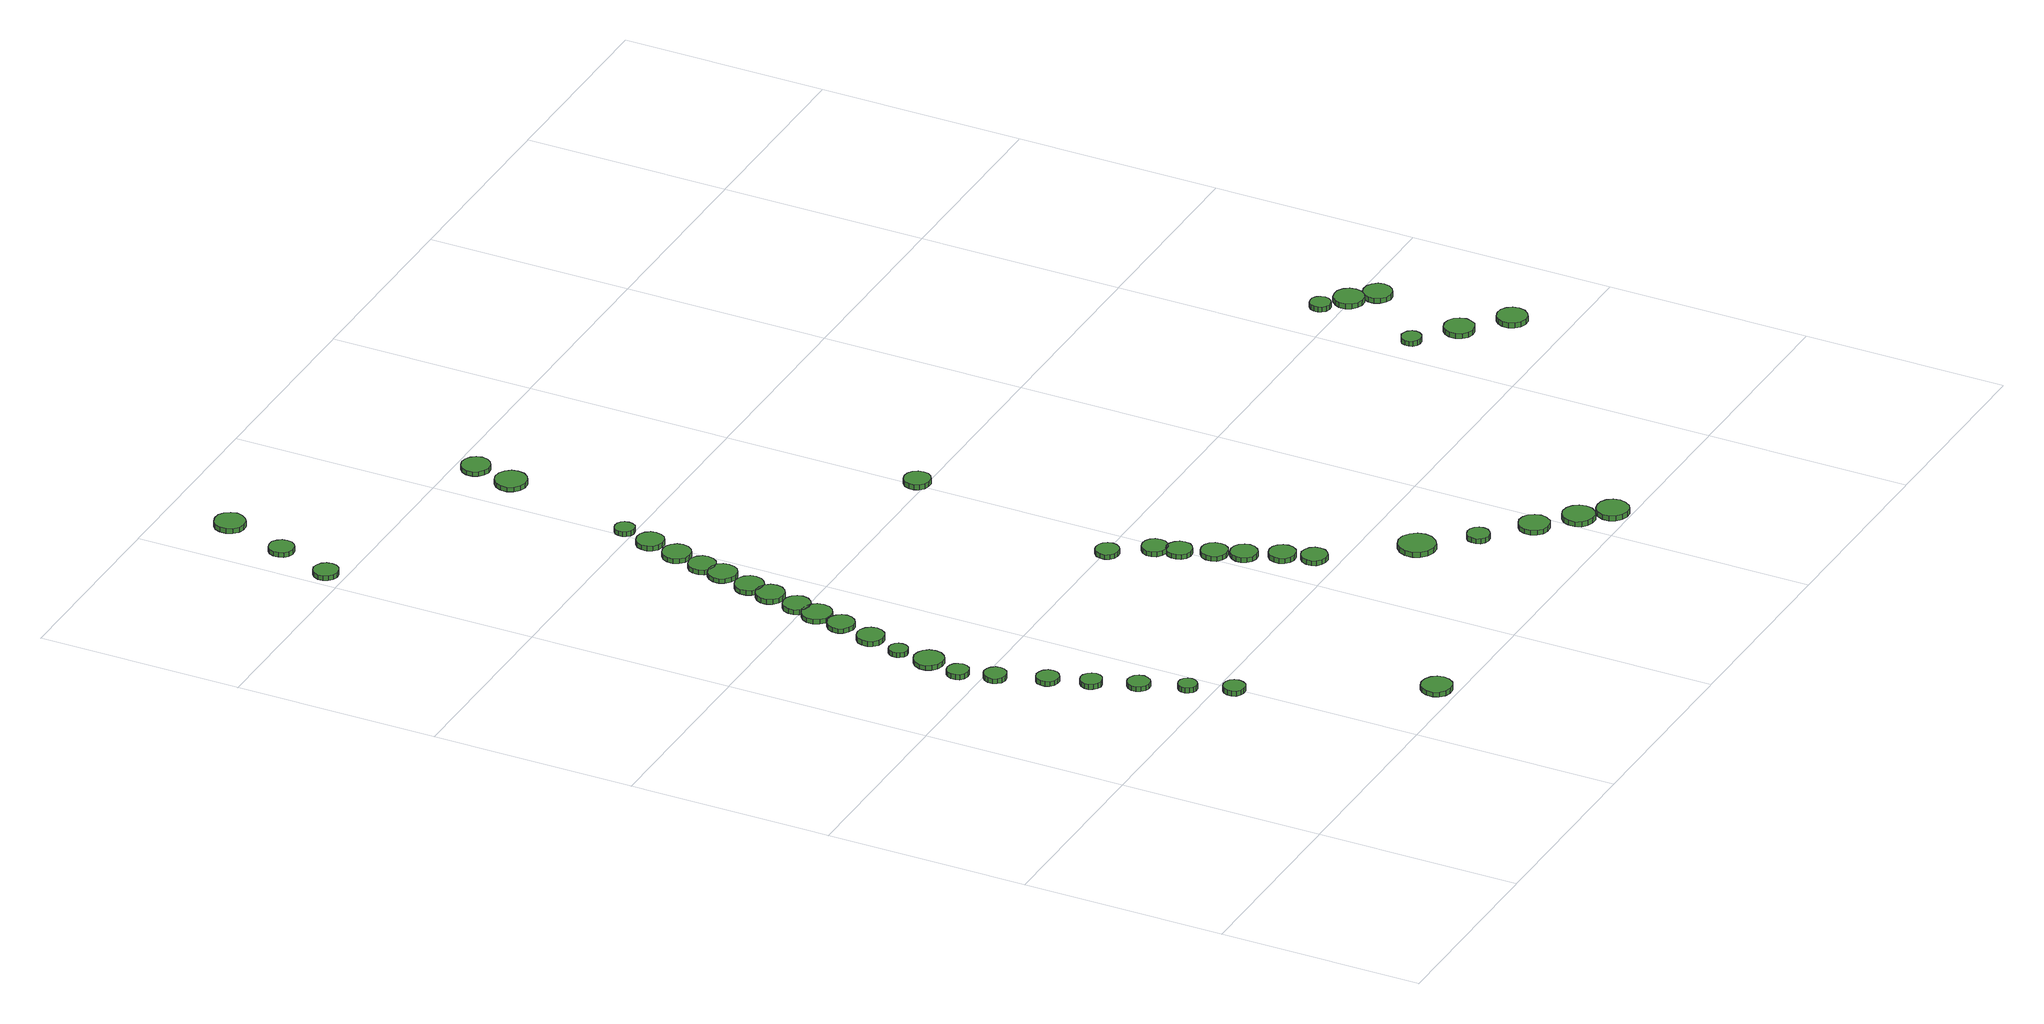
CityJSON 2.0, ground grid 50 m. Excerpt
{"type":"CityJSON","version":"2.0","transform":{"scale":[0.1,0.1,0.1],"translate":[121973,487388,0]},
"CityObjects":{
"tree1":{"type":"SolitaryVegetationObject","attributes":{"function":"something"},"geometry":[{"type":"MultiSurface","lod":"1","boundaries":[[[0,1,2,3,4,5,6,7,8,9,10,11,12,13,14]],[[15,16,17,18,19,20,21,22,23,24,25,26,27,28,29]],[[0,29,28,1]],[[1,28,27,2]],[[2,27,26,3]],[[3,26,25,4]],[[4,25,24,5]],[[5,24,23,6]],[[6,23,22,7]],[[7,22,21,8]],[[8,21,20,9]],[[9,20,19,10]],[[10,19,18,11]],[[11,18,17,12]],[[12,17,16,13]],[[13,16,15,14]],[[14,15,29,0]]]}]},
"tree2":{"type":"SolitaryVegetationObject","attributes":{"function":"something"},"geometry":[{"type":"MultiSurface","lod":"1","boundaries":[[[30,31,32,33,34,35,36,37,38,39,40,41,42,43,44]],[[45,46,47,48,49,50,51,52,53,54,55,56,57,58,59]],[[30,59,58,31]],[[31,58,57,32]],[[32,57,56,33]],[[33,56,55,34]],[[34,55,54,35]],[[35,54,53,36]],[[36,53,52,37]],[[37,52,51,38]],[[38,51,50,39]],[[39,50,49,40]],[[40,49,48,41]],[[41,48,47,42]],[[42,47,46,43]],[[43,46,45,44]],[[44,45,59,30]]]}]},
"tree3":{"type":"SolitaryVegetationObject","attributes":{"function":"something"},"geometry":[{"type":"MultiSurface","lod":"1","boundaries":[[[60,61,62,63,64,65,66,67,68,69,70,71,72,73,74]],[[75,76,77,78,79,80,81,82,83,84,85,86,87,88,89]],[[60,89,88,61]],[[61,88,87,62]],[[62,87,86,63]],[[63,86,85,64]],[[64,85,84,65]],[[65,84,83,66]],[[66,83,82,67]],[[67,82,81,68]],[[68,81,80,69]],[[69,80,79,70]],[[70,79,78,71]],[[71,78,77,72]],[[72,77,76,73]],[[73,76,75,74]],[[74,75,89,60]]]}]},
"tree4":{"type":"SolitaryVegetationObject","attributes":{"function":"something"},"geometry":[{"type":"MultiSurface","lod":"1","boundaries":[[[90,91,92,93,94,95,96,97,98,99,100,101,102,103,104]],[[105,106,107,108,109,110,111,112,113,114,115,116,117,118,119]],[[90,119,118,91]],[[91,118,117,92]],[[92,117,116,93]],[[93,116,115,94]],[[94,115,114,95]],[[95,114,113,96]],[[96,113,112,97]],[[97,112,111,98]],[[98,111,110,99]],[[99,110,109,100]],[[100,109,108,101]],[[101,108,107,102]],[[102,107,106,103]],[[103,106,105,104]],[[104,105,119,90]]]}]},
"tree5":{"type":"SolitaryVegetationObject","attributes":{"function":"something"},"geometry":[{"type":"MultiSurface","lod":"1","boundaries":[[[120,121,122,123,124,125,126,127,128,129,130,131,132,133,134]],[[135,136,137,138,139,140,141,142,143,144,145,146,147,148,149]],[[120,149,148,121]],[[121,148,147,122]],[[122,147,146,123]],[[123,146,145,124]],[[124,145,144,125]],[[125,144,143,126]],[[126,143,142,127]],[[127,142,141,128]],[[128,141,140,129]],[[129,140,139,130]],[[130,139,138,131]],[[131,138,137,132]],[[132,137,136,133]],[[133,136,135,134]],[[134,135,149,120]]]}]},
"tree6":{"type":"SolitaryVegetationObject","attributes":{"function":"something"},"geometry":[{"type":"MultiSurface","lod":"1","boundaries":[[[150,151,152,153,154,155,156,157,158,159,160,161,162,163,164]],[[165,166,167,168,169,170,171,172,173,174,175,176,177,178,179]],[[150,179,178,151]],[[151,178,177,152]],[[152,177,176,153]],[[153,176,175,154]],[[154,175,174,155]],[[155,174,173,156]],[[156,173,172,157]],[[157,172,171,158]],[[158,171,170,159]],[[159,170,169,160]],[[160,169,168,161]],[[161,168,167,162]],[[162,167,166,163]],[[163,166,165,164]],[[164,165,179,150]]]}]},
"tree7":{"type":"SolitaryVegetationObject","attributes":{"function":"something"},"geometry":[{"type":"MultiSurface","lod":"1","boundaries":[[[180,181,182,183,184,185,186,187,188,189,190,191,192,193,194]],[[195,196,197,198,199,200,201,202,203,204,205,206,207,208,209]],[[180,209,208,181]],[[181,208,207,182]],[[182,207,206,183]],[[183,206,205,184]],[[184,205,204,185]],[[185,204,203,186]],[[186,203,202,187]],[[187,202,201,188]],[[188,201,200,189]],[[189,200,199,190]],[[190,199,198,191]],[[191,198,197,192]],[[192,197,196,193]],[[193,196,195,194]],[[194,195,209,180]]]}]},
"tree8":{"type":"SolitaryVegetationObject","attributes":{"function":"something"},"geometry":[{"type":"MultiSurface","lod":"1","boundaries":[[[210,211,212,213,214,215,216,217,218,219,220,221,222,223,224]],[[225,226,227,228,229,230,231,232,233,234,235,236,237,238,239]],[[210,239,238,211]],[[211,238,237,212]],[[212,237,236,213]],[[213,236,235,214]],[[214,235,234,215]],[[215,234,233,216]],[[216,233,232,217]],[[217,232,231,218]],[[218,231,230,219]],[[219,230,229,220]],[[220,229,228,221]],[[221,228,227,222]],[[222,227,226,223]],[[223,226,225,224]],[[224,225,239,210]]]}]},
"tree9":{"type":"SolitaryVegetationObject","attributes":{"function":"something"},"geometry":[{"type":"MultiSurface","lod":"1","boundaries":[[[240,241,242,243,244,245,246,247,248,249,250,251,252,253,254]],[[255,256,257,258,259,260,261,262,263,264,265,266,267,268,269]],[[240,269,268,241]],[[241,268,267,242]],[[242,267,266,243]],[[243,266,265,244]],[[244,265,264,245]],[[245,264,263,246]],[[246,263,262,247]],[[247,262,261,248]],[[248,261,260,249]],[[249,260,259,250]],[[250,259,258,251]],[[251,258,257,252]],[[252,257,256,253]],[[253,256,255,254]],[[254,255,269,240]]]}]},
"tree10":{"type":"SolitaryVegetationObject","attributes":{"function":"something"},"geometry":[{"type":"MultiSurface","lod":"1","boundaries":[[[270,271,272,273,274,275,276,277,278,279,280,281,282,283,284]],[[285,286,287,288,289,290,291,292,293,294,295,296,297,298,299]],[[270,299,298,271]],[[271,298,297,272]],[[272,297,296,273]],[[273,296,295,274]],[[274,295,294,275]],[[275,294,293,276]],[[276,293,292,277]],[[277,292,291,278]],[[278,291,290,279]],[[279,290,289,280]],[[280,289,288,281]],[[281,288,287,282]],[[282,287,286,283]],[[283,286,285,284]],[[284,285,299,270]]]}]},
"tree11":{"type":"SolitaryVegetationObject","attributes":{"function":"something"},"geometry":[{"type":"MultiSurface","lod":"1","boundaries":[[[300,301,302,303,304,305,306,307,308,309,310,311,312,313,314]],[[315,316,317,318,319,320,321,322,323,324,325,326,327,328,329]],[[300,329,328,301]],[[301,328,327,302]],[[302,327,326,303]],[[303,326,325,304]],[[304,325,324,305]],[[305,324,323,306]],[[306,323,322,307]],[[307,322,321,308]],[[308,321,320,309]],[[309,320,319,310]],[[310,319,318,311]],[[311,318,317,312]],[[312,317,316,313]],[[313,316,315,314]],[[314,315,329,300]]]}]},
"tree12":{"type":"SolitaryVegetationObject","attributes":{"function":"something"},"geometry":[{"type":"MultiSurface","lod":"1","boundaries":[[[330,331,332,333,334,335,336,337,338,339,340,341,342,343,344]],[[345,346,347,348,349,350,351,352,353,354,355,356,357,358,359]],[[330,359,358,331]],[[331,358,357,332]],[[332,357,356,333]],[[333,356,355,334]],[[334,355,354,335]],[[335,354,353,336]],[[336,353,352,337]],[[337,352,351,338]],[[338,351,350,339]],[[339,350,349,340]],[[340,349,348,341]],[[341,348,347,342]],[[342,347,346,343]],[[343,346,345,344]],[[344,345,359,330]]]}]},
"tree13":{"type":"SolitaryVegetationObject","attributes":{"function":"something"},"geometry":[{"type":"MultiSurface","lod":"1","boundaries":[[[360,361,362,363,364,365,366,367,368,369,370,371,372,373,374]],[[375,376,377,378,379,380,381,382,383,384,385,386,387,388,389]],[[360,389,388,361]],[[361,388,387,362]],[[362,387,386,363]],[[363,386,385,364]],[[364,385,384,365]],[[365,384,383,366]],[[366,383,382,367]],[[367,382,381,368]],[[368,381,380,369]],[[369,380,379,370]],[[370,379,378,371]],[[371,378,377,372]],[[372,377,376,373]],[[373,376,375,374]],[[374,375,389,360]]]}]},
"tree14":{"type":"SolitaryVegetationObject","attributes":{"function":"something"},"geometry":[{"type":"MultiSurface","lod":"1","boundaries":[[[390,391,392,393,394,395,396,397,398,399,400,401,402,403,404]],[[405,406,407,408,409,410,411,412,413,414,415,416,417,418,419]],[[390,419,418,391]],[[391,418,417,392]],[[392,417,416,393]],[[393,416,415,394]],[[394,415,414,395]],[[395,414,413,396]],[[396,413,412,397]],[[397,412,411,398]],[[398,411,410,399]],[[399,410,409,400]],[[400,409,408,401]],[[401,408,407,402]],[[402,407,406,403]],[[403,406,405,404]],[[404,405,419,390]]]}]},
"tree15":{"type":"SolitaryVegetationObject","attributes":{"function":"something"},"geometry":[{"type":"MultiSurface","lod":"1","boundaries":[[[420,421,422,423,424,425,426,427,428,429,430,431,432,433,434]],[[435,436,437,438,439,440,441,442,443,444,445,446,447,448,449]],[[420,449,448,421]],[[421,448,447,422]],[[422,447,446,423]],[[423,446,445,424]],[[424,445,444,425]],[[425,444,443,426]],[[426,443,442,427]],[[427,442,441,428]],[[428,441,440,429]],[[429,440,439,430]],[[430,439,438,431]],[[431,438,437,432]],[[432,437,436,433]],[[433,436,435,434]],[[434,435,449,420]]]}]},
"tree16":{"type":"SolitaryVegetationObject","attributes":{"function":"something"},"geometry":[{"type":"MultiSurface","lod":"1","boundaries":[[[450,451,452,453,454,455,456,457,458,459,460,461,462,463,464]],[[465,466,467,468,469,470,471,472,473,474,475,476,477,478,479]],[[450,479,478,451]],[[451,478,477,452]],[[452,477,476,453]],[[453,476,475,454]],[[454,475,474,455]],[[455,474,473,456]],[[456,473,472,457]],[[457,472,471,458]],[[458,471,470,459]],[[459,470,469,460]],[[460,469,468,461]],[[461,468,467,462]],[[462,467,466,463]],[[463,466,465,464]],[[464,465,479,450]]]}]},
"tree17":{"type":"SolitaryVegetationObject","attributes":{"function":"something"},"geometry":[{"type":"MultiSurface","lod":"1","boundaries":[[[480,481,482,483,484,485,486,487,488,489,490,491,492,493,494]],[[495,496,497,498,499,500,501,502,503,504,505,506,507,508,509]],[[480,509,508,481]],[[481,508,507,482]],[[482,507,506,483]],[[483,506,505,484]],[[484,505,504,485]],[[485,504,503,486]],[[486,503,502,487]],[[487,502,501,488]],[[488,501,500,489]],[[489,500,499,490]],[[490,499,498,491]],[[491,498,497,492]],[[492,497,496,493]],[[493,496,495,494]],[[494,495,509,480]]]}]},
"tree18":{"type":"SolitaryVegetationObject","attributes":{"function":"something"},"geometry":[{"type":"MultiSurface","lod":"1","boundaries":[[[510,511,512,513,514,515,516,517,518,519,520,521,522,523,524]],[[525,526,527,528,529,530,531,532,533,534,535,536,537,538,539]],[[510,539,538,511]],[[511,538,537,512]],[[512,537,536,513]],[[513,536,535,514]],[[514,535,534,515]],[[515,534,533,516]],[[516,533,532,517]],[[517,532,531,518]],[[518,531,530,519]],[[519,530,529,520]],[[520,529,528,521]],[[521,528,527,522]],[[522,527,526,523]],[[523,526,525,524]],[[524,525,539,510]]]}]},
"tree19":{"type":"SolitaryVegetationObject","attributes":{"function":"something"},"geometry":[{"type":"MultiSurface","lod":"1","boundaries":[[[540,541,542,543,544,545,546,547,548,549,550,551,552,553,554]],[[555,556,557,558,559,560,561,562,563,564,565,566,567,568,569]],[[540,569,568,541]],[[541,568,567,542]],[[542,567,566,543]],[[543,566,565,544]],[[544,565,564,545]],[[545,564,563,546]],[[546,563,562,547]],[[547,562,561,548]],[[548,561,560,549]],[[549,560,559,550]],[[550,559,558,551]],[[551,558,557,552]],[[552,557,556,553]],[[553,556,555,554]],[[554,555,569,540]]]}]},
"tree20":{"type":"SolitaryVegetationObject","attributes":{"function":"something"},"geometry":[{"type":"MultiSurface","lod":"1","boundaries":[[[570,571,572,573,574,575,576,577,578,579,580,581,582,583,584]],[[585,586,587,588,589,590,591,592,593,594,595,596,597,598,599]],[[570,599,598,571]],[[571,598,597,572]],[[572,597,596,573]],[[573,596,595,574]],[[574,595,594,575]],[[575,594,593,576]],[[576,593,592,577]],[[577,592,591,578]],[[578,591,590,579]],[[579,590,589,580]],[[580,589,588,581]],[[581,588,587,582]],[[582,587,586,583]],[[583,586,585,584]],[[584,585,599,570]]]}]},
"tree21":{"type":"SolitaryVegetationObject","attributes":{"function":"something"},"geometry":[{"type":"MultiSurface","lod":"1","boundaries":[[[600,601,602,603,604,605,606,607,608,609,610,611,612,613,614]],[[615,616,617,618,619,620,621,622,623,624,625,626,627,628,629]],[[600,629,628,601]],[[601,628,627,602]],[[602,627,626,603]],[[603,626,625,604]],[[604,625,624,605]],[[605,624,623,606]],[[606,623,622,607]],[[607,622,621,608]],[[608,621,620,609]],[[609,620,619,610]],[[610,619,618,611]],[[611,618,617,612]],[[612,617,616,613]],[[613,616,615,614]],[[614,615,629,600]]]}]},
"tree22":{"type":"SolitaryVegetationObject","attributes":{"function":"something"},"geometry":[{"type":"MultiSurface","lod":"1","boundaries":[[[630,631,632,633,634,635,636,637,638,639,640,641,642,643,644]],[[645,646,647,648,649,650,651,652,653,654,655,656,657,658,659]],[[630,659,658,631]],[[631,658,657,632]],[[632,657,656,633]],[[633,656,655,634]],[[634,655,654,635]],[[635,654,653,636]],[[636,653,652,637]],[[637,652,651,638]],[[638,651,650,639]],[[639,650,649,640]],[[640,649,648,641]],[[641,648,647,642]],[[642,647,646,643]],[[643,646,645,644]],[[644,645,659,630]]]}]},
"tree23":{"type":"SolitaryVegetationObject","attributes":{"function":"something"},"geometry":[{"type":"MultiSurface","lod":"1","boundaries":[[[660,661,662,663,664,665,666,667,668,669,670,671,672,673,674]],[[675,676,677,678,679,680,681,682,683,684,685,686,687,688,689]],[[660,689,688,661]],[[661,688,687,662]],[[662,687,686,663]],[[663,686,685,664]],[[664,685,684,665]],[[665,684,683,666]],[[666,683,682,667]],[[667,682,681,668]],[[668,681,680,669]],[[669,680,679,670]],[[670,679,678,671]],[[671,678,677,672]],[[672,677,676,673]],[[673,676,675,674]],[[674,675,689,660]]]}]},
"tree24":{"type":"SolitaryVegetationObject","attributes":{"function":"something"},"geometry":[{"type":"MultiSurface","lod":"1","boundaries":[[[690,691,692,693,694,695,696,697,698,699,700,701,702,703,704]],[[705,706,707,708,709,710,711,712,713,714,715,716,717,718,719]],[[690,719,718,691]],[[691,718,717,692]],[[692,717,716,693]],[[693,716,715,694]],[[694,715,714,695]],[[695,714,713,696]],[[696,713,712,697]],[[697,712,711,698]],[[698,711,710,699]],[[699,710,709,700]],[[700,709,708,701]],[[701,708,707,702]],[[702,707,706,703]],[[703,706,705,704]],[[704,705,719,690]]]}]},
"tree25":{"type":"SolitaryVegetationObject","attributes":{"function":"something"},"geometry":[{"type":"MultiSurface","lod":"1","boundaries":[[[720,721,722,723,724,725,726,727,728,729,730,731,732,733,734]],[[735,736,737,738,739,740,741,742,743,744,745,746,747,748,749]],[[720,749,748,721]],[[721,748,747,722]],[[722,747,746,723]],[[723,746,745,724]],[[724,745,744,725]],[[725,744,743,726]],[[726,743,742,727]],[[727,742,741,728]],[[728,741,740,729]],[[729,740,739,730]],[[730,739,738,731]],[[731,738,737,732]],[[732,737,736,733]],[[733,736,735,734]],[[734,735,749,720]]]}]},
"tree26":{"type":"SolitaryVegetationObject","attributes":{"function":"something"},"geometry":[{"type":"MultiSurface","lod":"1","boundaries":[[[750,751,752,753,754,755,756,757,758,759,760,761,762,763,764]],[[765,766,767,768,769,770,771,772,773,774,775,776,777,778,779]],[[750,779,778,751]],[[751,778,777,752]],[[752,777,776,753]],[[753,776,775,754]],[[754,775,774,755]],[[755,774,773,756]],[[756,773,772,757]],[[757,772,771,758]],[[758,771,770,759]],[[759,770,769,760]],[[760,769,768,761]],[[761,768,767,762]],[[762,767,766,763]],[[763,766,765,764]],[[764,765,779,750]]]}]},
"tree27":{"type":"SolitaryVegetationObject","attributes":{"function":"something"},"geometry":[{"type":"MultiSurface","lod":"1","boundaries":[[[780,781,782,783,784,785,786,787,788,789,790,791,792,793,794]],[[795,796,797,798,799,800,801,802,803,804,805,806,807,808,809]],[[780,809,808,781]],[[781,808,807,782]],[[782,807,806,783]],[[783,806,805,784]],[[784,805,804,785]],[[785,804,803,786]],[[786,803,802,787]],[[787,802,801,788]],[[788,801,800,789]],[[789,800,799,790]],[[790,799,798,791]],[[791,798,797,792]],[[792,797,796,793]],[[793,796,795,794]],[[794,795,809,780]]]}]},
"tree28":{"type":"SolitaryVegetationObject","attributes":{"function":"something"},"geometry":[{"type":"MultiSurface","lod":"1","boundaries":[[[810,811,812,813,814,815,816,817,818,819,820,821,822,823,824]],[[825,826,827,828,829,830,831,832,833,834,835,836,837,838,839]],[[810,839,838,811]],[[811,838,837,812]],[[812,837,836,813]],[[813,836,835,814]],[[814,835,834,815]],[[815,834,833,816]],[[816,833,832,817]],[[817,832,831,818]],[[818,831,830,819]],[[819,830,829,820]],[[820,829,828,821]],[[821,828,827,822]],[[822,827,826,823]],[[823,826,825,824]],[[824,825,839,810]]]}]},
"tree29":{"type":"SolitaryVegetationObject","attributes":{"function":"something"},"geometry":[{"type":"MultiSurface","lod":"1","boundaries":[[[840,841,842,843,844,845,846,847,848,849,850,851,852,853,854]],[[855,856,857,858,859,860,861,862,863,864,865,866,867,868,869]],[[840,869,868,841]],[[841,868,867,842]],[[842,867,866,843]],[[843,866,865,844]],[[844,865,864,845]],[[845,864,863,846]],[[846,863,862,847]],[[847,862,861,848]],[[848,861,860,849]],[[849,860,859,850]],[[850,859,858,851]],[[851,858,857,852]],[[852,857,856,853]],[[853,856,855,854]],[[854,855,869,840]]]}]},
"tree30":{"type":"SolitaryVegetationObject","attributes":{"function":"something"},"geometry":[{"type":"MultiSurface","lod":"1","boundaries":[[[870,871,872,873,874,875,876,877,878,879,880,881,882,883,884]],[[885,886,887,888,889,890,891,892,893,894,895,896,897,898,899]],[[870,899,898,871]],[[871,898,897,872]],[[872,897,896,873]],[[873,896,895,874]],[[874,895,894,875]],[[875,894,893,876]],[[876,893,892,877]],[[877,892,891,878]],[[878,891,890,879]],[[879,890,889,880]],[[880,889,888,881]],[[881,888,887,882]],[[882,887,886,883]],[[883,886,885,884]],[[884,885,899,870]]]}]},
"tree31":{"type":"SolitaryVegetationObject","attributes":{"function":"something"},"geometry":[{"type":"MultiSurface","lod":"1","boundaries":[[[900,901,902,903,904,905,906,907,908,909,910,911,912,913,914]],[[915,916,917,918,919,920,921,922,923,924,925,926,927,928,929]],[[900,929,928,901]],[[901,928,927,902]],[[902,927,926,903]],[[903,926,925,904]],[[904,925,924,905]],[[905,924,923,906]],[[906,923,922,907]],[[907,922,921,908]],[[908,921,920,909]],[[909,920,919,910]],[[910,919,918,911]],[[911,918,917,912]],[[912,917,916,913]],[[913,916,915,914]],[[914,915,929,900]]]}]},
"tree32":{"type":"SolitaryVegetationObject","attributes":{"function":"something"},"geometry":[{"type":"MultiSurface","lod":"1","boundaries":[[[930,931,932,933,934,935,936,937,938,939,940,941,942,943,944]],[[945,946,947,948,949,950,951,952,953,954,955,956,957,958,959]],[[930,959,958,931]],[[931,958,957,932]],[[932,957,956,933]],[[933,956,955,934]],[[934,955,954,935]],[[935,954,953,936]],[[936,953,952,937]],[[937,952,951,938]],[[938,951,950,939]],[[939,950,949,940]],[[940,949,948,941]],[[941,948,947,942]],[[942,947,946,943]],[[943,946,945,944]],[[944,945,959,930]]]}]},
"tree33":{"type":"SolitaryVegetationObject","attributes":{"function":"something"},"geometry":[{"type":"MultiSurface","lod":"1","boundaries":[[[960,961,962,963,964,965,966,967,968,969,970,971,972,973,974]],[[975,976,977,978,979,980,981,982,983,984,985,986,987,988,989]],[[960,989,988,961]],[[961,988,987,962]],[[962,987,986,963]],[[963,986,985,964]],[[964,985,984,965]],[[965,984,983,966]],[[966,983,982,967]],[[967,982,981,968]],[[968,981,980,969]],[[969,980,979,970]],[[970,979,978,971]],[[971,978,977,972]],[[972,977,976,973]],[[973,976,975,974]],[[974,975,989,960]]]}]},
"tree34":{"type":"SolitaryVegetationObject","attributes":{"function":"something"},"geometry":[{"type":"MultiSurface","lod":"1","boundaries":[[[990,991,992,993,994,995,996,997,998,999,1000,1001,1002,1003,1004]],[[1005,1006,1007,1008,1009,1010,1011,1012,1013,1014,1015,1016,1017,1018,1019]],[[990,1019,1018,991]],[[991,1018,1017,992]],[[992,1017,1016,993]],[[993,1016,1015,994]],[[994,1015,1014,995]],[[995,1014,1013,996]],[[996,1013,1012,997]],[[997,1012,1011,998]],[[998,1011,1010,999]],[[999,1010,1009,1000]],[[1000,1009,1008,1001]],[[1001,1008,1007,1002]],[[1002,1007,1006,1003]],[[1003,1006,1005,1004]],[[1004,1005,1019,990]]]}]},
"tree35":{"type":"SolitaryVegetationObject","attributes":{"function":"something"},"geometry":[{"type":"MultiSurface","lod":"1","boundaries":[[[1020,1021,1022,1023,1024,1025,1026,1027,1028,1029,1030,1031,1032,1033,1034]],[[1035,1036,1037,1038,1039,1040,1041,1042,1043,1044,1045,1046,1047,1048,1049]],[[1020,1049,1048,1021]],[[1021,1048,1047,1022]],[[1022,1047,1046,1023]],[[1023,1046,1045,1024]],[[1024,1045,1044,1025]],[[1025,1044,1043,1026]],[[1026,1043,1042,1027]],[[1027,1042,1041,1028]],[[1028,1041,1040,1029]],[[1029,1040,1039,1030]],[[1030,1039,1038,1031]],[[1031,1038,1037,1032]],[[1032,1037,1036,1033]],[[1033,1036,1035,1034]],[[1034,1035,1049,1020]]]}]},
"tree36":{"type":"SolitaryVegetationObject","attributes":{"function":"something"},"geometry":[{"type":"MultiSurface","lod":"1","boundaries":[[[1050,1051,1052,1053,1054,1055,1056,1057,1058,1059,1060,1061,1062,1063,1064]],[[1065,1066,1067,1068,1069,1070,1071,1072,1073,1074,1075,1076,1077,1078,1079]],[[1050,1079,1078,1051]],[[1051,1078,1077,1052]],[[1052,1077,1076,1053]],[[1053,1076,1075,1054]],[[1054,1075,1074,1055]],[[1055,1074,1073,1056]],[[1056,1073,1072,1057]],[[1057,1072,1071,1058]],[[1058,1071,1070,1059]],[[1059,1070,1069,1060]],[[1060,1069,1068,1061]],[[1061,1068,1067,1062]],[[1062,1067,1066,1063]],[[1063,1066,1065,1064]],[[1064,1065,1079,1050]]]}]},
"tree37":{"type":"SolitaryVegetationObject","attributes":{"function":"something"},"geometry":[{"type":"MultiSurface","lod":"1","boundaries":[[[1080,1081,1082,1083,1084,1085,1086,1087,1088,1089,1090,1091,1092,1093,1094]],[[1095,1096,1097,1098,1099,1100,1101,1102,1103,1104,1105,1106,1107,1108,1109]],[[1080,1109,1108,1081]],[[1081,1108,1107,1082]],[[1082,1107,1106,1083]],[[1083,1106,1105,1084]],[[1084,1105,1104,1085]],[[1085,1104,1103,1086]],[[1086,1103,1102,1087]],[[1087,1102,1101,1088]],[[1088,1101,1100,1089]],[[1089,1100,1099,1090]],[[1090,1099,1098,1091]],[[1091,1098,1097,1092]],[[1092,1097,1096,1093]],[[1093,1096,1095,1094]],[[1094,1095,1109,1080]]]}]},
"tree38":{"type":"SolitaryVegetationObject","attributes":{"function":"something"},"geometry":[{"type":"MultiSurface","lod":"1","boundaries":[[[1110,1111,1112,1113,1114,1115,1116,1117,1118,1119,1120,1121,1122,1123,1124]],[[1125,1126,1127,1128,1129,1130,1131,1132,1133,1134,1135,1136,1137,1138,1139]],[[1110,1139,1138,1111]],[[1111,1138,1137,1112]],[[1112,1137,1136,1113]],[[1113,1136,1135,1114]],[[1114,1135,1134,1115]],[[1115,1134,1133,1116]],[[1116,1133,1132,1117]],[[1117,1132,1131,1118]],[[1118,1131,1130,1119]],[[1119,1130,1129,1120]],[[1120,1129,1128,1121]],[[1121,1128,1127,1122]],[[1122,1127,1126,1123]],[[1123,1126,1125,1124]],[[1124,1125,1139,1110]]]}]},
"tree39":{"type":"SolitaryVegetationObject","attributes":{"function":"something"},"geometry":[{"type":"MultiSurface","lod":"1","boundaries":[[[1140,1141,1142,1143,1144,1145,1146,1147,1148,1149,1150,1151,1152,1153,1154]],[[1155,1156,1157,1158,1159,1160,1161,1162,1163,1164,1165,1166,1167,1168,1169]],[[1140,1169,1168,1141]],[[1141,1168,1167,1142]],[[1142,1167,1166,1143]],[[1143,1166,1165,1144]],[[1144,1165,1164,1145]],[[1145,1164,1163,1146]],[[1146,1163,1162,1147]],[[1147,1162,1161,1148]],[[1148,1161,1160,1149]],[[1149,1160,1159,1150]],[[1150,1159,1158,1151]],[[1151,1158,1157,1152]],[[1152,1157,1156,1153]],[[1153,1156,1155,1154]],[[1154,1155,1169,1140]]]}]},
"tree40":{"type":"SolitaryVegetationObject","attributes":{"function":"something"},"geometry":[{"type":"MultiSurface","lod":"1","boundaries":[[[1170,1171,1172,1173,1174,1175,1176,1177,1178,1179,1180,1181,1182,1183,1184]],[[1185,1186,1187,1188,1189,1190,1191,1192,1193,1194,1195,1196,1197,1198,1199]],[[1170,1199,1198,1171]],[[1171,1198,1197,1172]],[[1172,1197,1196,1173]],[[1173,1196,1195,1174]],[[1174,1195,1194,1175]],[[1175,1194,1193,1176]],[[1176,1193,1192,1177]],[[1177,1192,1191,1178]],[[1178,1191,1190,1179]],[[1179,1190,1189,1180]],[[1180,1189,1188,1181]],[[1181,1188,1187,1182]],[[1182,1187,1186,1183]],[[1183,1186,1185,1184]],[[1184,1185,1199,1170]]]}]},
"tree41":{"type":"SolitaryVegetationObject","attributes":{"function":"something"},"geometry":[{"type":"MultiSurface","lod":"1","boundaries":[[[1200,1201,1202,1203,1204,1205,1206,1207,1208,1209,1210,1211,1212,1213,1214]],[[1215,1216,1217,1218,1219,1220,1221,1222,1223,1224,1225,1226,1227,1228,1229]],[[1200,1229,1228,1201]],[[1201,1228,1227,1202]],[[1202,1227,1226,1203]],[[1203,1226,1225,1204]],[[1204,1225,1224,1205]],[[1205,1224,1223,1206]],[[1206,1223,1222,1207]],[[1207,1222,1221,1208]],[[1208,1221,1220,1209]],[[1209,1220,1219,1210]],[[1210,1219,1218,1211]],[[1211,1218,1217,1212]],[[1212,1217,1216,1213]],[[1213,1216,1215,1214]],[[1214,1215,1229,1200]]]}]},
"tree42":{"type":"SolitaryVegetationObject","attributes":{"function":"something"},"geometry":[{"type":"MultiSurface","lod":"1","boundaries":[[[1230,1231,1232,1233,1234,1235,1236,1237,1238,1239,1240,1241,1242,1243,1244]],[[1245,1246,1247,1248,1249,1250,1251,1252,1253,1254,1255,1256,1257,1258,1259]],[[1230,1259,1258,1231]],[[1231,1258,1257,1232]],[[1232,1257,1256,1233]],[[1233,1256,1255,1234]],[[1234,1255,1254,1235]],[[1235,1254,1253,1236]],[[1236,1253,1252,1237]],[[1237,1252,1251,1238]],[[1238,1251,1250,1239]],[[1239,1250,1249,1240]],[[1240,1249,1248,1241]],[[1241,1248,1247,1242]],[[1242,1247,1246,1243]],[[1243,1246,1245,1244]],[[1244,1245,1259,1230]]]}]},
"tree43":{"type":"SolitaryVegetationObject","attributes":{"function":"something"},"geometry":[{"type":"MultiSurface","lod":"1","boundaries":[[[1260,1261,1262,1263,1264,1265,1266,1267,1268,1269,1270,1271,1272,1273,1274]],[[1275,1276,1277,1278,1279,1280,1281,1282,1283,1284,1285,1286,1287,1288,1289]],[[1260,1289,1288,1261]],[[1261,1288,1287,1262]],[[1262,1287,1286,1263]],[[1263,1286,1285,1264]],[[1264,1285,1284,1265]],[[1265,1284,1283,1266]],[[1266,1283,1282,1267]],[[1267,1282,1281,1268]],[[1268,1281,1280,1269]],[[1269,1280,1279,1270]],[[1270,1279,1278,1271]],[[1271,1278,1277,1272]],[[1272,1277,1276,1273]],[[1273,1276,1275,1274]],[[1274,1275,1289,1260]]]}]},
"tree44":{"type":"SolitaryVegetationObject","attributes":{"function":"something"},"geometry":[{"type":"MultiSurface","lod":"1","boundaries":[[[1290,1291,1292,1293,1294,1295,1296,1297,1298,1299,1300,1301,1302,1303,1304]],[[1305,1306,1307,1308,1309,1310,1311,1312,1313,1314,1315,1316,1317,1318,1319]],[[1290,1319,1318,1291]],[[1291,1318,1317,1292]],[[1292,1317,1316,1293]],[[1293,1316,1315,1294]],[[1294,1315,1314,1295]],[[1295,1314,1313,1296]],[[1296,1313,1312,1297]],[[1297,1312,1311,1298]],[[1298,1311,1310,1299]],[[1299,1310,1309,1300]],[[1300,1309,1308,1301]],[[1301,1308,1307,1302]],[[1302,1307,1306,1303]],[[1303,1306,1305,1304]],[[1304,1305,1319,1290]]]}]},
"tree45":{"type":"SolitaryVegetationObject","attributes":{"function":"something"},"geometry":[{"type":"MultiSurface","lod":"1","boundaries":[[[1320,1321,1322,1323,1324,1325,1326,1327,1328,1329,1330,1331,1332,1333,1334]],[[1335,1336,1337,1338,1339,1340,1341,1342,1343,1344,1345,1346,1347,1348,1349]],[[1320,1349,1348,1321]],[[1321,1348,1347,1322]],[[1322,1347,1346,1323]],[[1323,1346,1345,1324]],[[1324,1345,1344,1325]],[[1325,1344,1343,1326]],[[1326,1343,1342,1327]],[[1327,1342,1341,1328]],[[1328,1341,1340,1329]],[[1329,1340,1339,1330]],[[1330,1339,1338,1331]],[[1331,1338,1337,1332]],[[1332,1337,1336,1333]],[[1333,1336,1335,1334]],[[1334,1335,1349,1320]]]}]}
},
"vertices":[
[330,973,15],[328,984,15],[321,993,15],[311,999,15],[300,1000,15],[289,997,15],[281,989,15],[276,979,15],[276,967,15],[281,957,15],[289,949,15],[300,946,15],[311,947,15],[321,953,15],[328,962,15],[328,962,2],[321,953,2],[311,947,2],[300,946,2],[289,949,2],[281,957,2],[276,967,2],[276,979,2],[281,989,2],[289,997,2],[300,1000,2],[311,999,2],[321,993,2],[328,984,2],[330,973,2],
[306,1057,15],[304,1067,15],[298,1076,15],[288,1081,15],[278,1083,15],[267,1079,15],[259,1072,15],[255,1062,15],[255,1051,15],[259,1041,15],[267,1034,15],[278,1031,15],[288,1032,15],[298,1037,15],[304,1046,15],[304,1046,2],[298,1037,2],[288,1032,2],[278,1031,2],[267,1034,2],[259,1041,2],[255,1051,2],[255,1062,2],[259,1072,2],[267,1079,2],[278,1083,2],[288,1081,2],[298,1076,2],[304,1067,2],[306,1057,2],
[374,861,13],[372,873,13],[365,882,13],[355,887,13],[344,889,13],[333,885,13],[324,878,13],[320,867,13],[320,856,13],[324,845,13],[333,838,13],[344,834,13],[355,835,13],[365,841,13],[372,850,13],[372,850,1],[365,841,1],[355,835,1],[344,834,1],[333,838,1],[324,845,1],[320,856,1],[320,867,1],[324,878,1],[333,885,1],[344,889,1],[355,887,1],[365,882,1],[372,873,1],[374,861,1],
[406,767,13],[403,777,13],[397,786,13],[387,792,13],[376,793,13],[366,789,13],[358,782,13],[353,772,13],[353,761,13],[358,751,13],[366,744,13],[376,740,13],[387,742,13],[397,747,13],[403,756,13],[403,756,0],[397,747,0],[387,742,0],[376,740,0],[366,744,0],[358,751,0],[353,761,0],[353,772,0],[358,782,0],[366,789,0],[376,793,0],[387,792,0],[397,786,0],[403,777,0],[406,767,0],
[445,665,13],[442,676,13],[436,685,13],[426,691,13],[414,692,13],[404,689,13],[395,681,13],[390,671,13],[390,659,13],[395,649,13],[404,641,13],[414,638,13],[426,639,13],[436,645,13],[442,654,13],[442,654,1],[436,645,1],[426,639,1],[414,638,1],[404,641,1],[395,649,1],[390,659,1],[390,671,1],[395,681,1],[404,689,1],[414,692,1],[426,691,1],[436,685,1],[442,676,1],[445,665,1],
[482,561,13],[480,571,13],[474,579,13],[466,583,13],[456,584,13],[447,581,13],[440,575,13],[436,566,13],[436,557,13],[440,548,13],[447,541,13],[456,538,13],[466,539,13],[474,544,13],[480,552,13],[480,552,0],[474,544,0],[466,539,0],[456,538,0],[447,541,0],[440,548,0],[436,557,0],[436,566,0],[440,575,0],[447,581,0],[456,584,0],[466,583,0],[474,579,0],[480,571,0],[482,561,0],
[522,461,14],[519,472,14],[513,481,14],[503,486,14],[492,487,14],[482,484,14],[473,477,14],[469,466,14],[469,455,14],[473,445,14],[482,438,14],[492,435,14],[503,436,14],[513,441,14],[519,450,14],[519,450,1],[513,441,1],[503,436,1],[492,435,1],[482,438,1],[473,445,1],[469,455,1],[469,466,1],[473,477,1],[482,484,1],[492,487,1],[503,486,1],[513,481,1],[519,472,1],[522,461,1],
[334,1139,14],[331,1154,14],[322,1166,14],[309,1173,14],[294,1175,14],[280,1170,14],[269,1160,14],[262,1146,14],[262,1131,14],[269,1117,14],[280,1107,14],[294,1103,14],[309,1104,14],[322,1112,14],[331,1124,14],[331,1124,2],[322,1112,2],[309,1104,2],[294,1103,2],[280,1107,2],[269,1117,2],[262,1131,2],[262,1146,2],[269,1160,2],[280,1170,2],[294,1175,2],[309,1173,2],[322,1166,2],[331,1154,2],[334,1139,2],
[330,1221,13],[328,1230,13],[323,1238,13],[314,1243,13],[305,1244,13],[296,1241,13],[289,1234,13],[285,1226,13],[285,1216,13],[289,1208,13],[296,1201,13],[305,1198,13],[314,1199,13],[323,1204,13],[328,1212,13],[328,1212,1],[323,1204,1],[314,1199,1],[305,1198,1],[296,1201,1],[289,1208,1],[285,1216,1],[285,1226,1],[289,1234,1],[296,1241,1],[305,1244,1],[314,1243,1],[323,1238,1],[328,1230,1],[330,1221,1],
[735,47,18],[732,62,18],[723,74,18],[709,82,18],[694,84,18],[679,79,18],[668,69,18],[662,55,18],[662,39,18],[668,25,18],[679,15,18],[694,10,18],[709,11,18],[723,19,18],[732,32,18],[732,32,6],[723,19,6],[709,11,6],[694,10,6],[679,15,6],[668,25,6],[662,39,6],[662,55,6],[668,69,6],[679,79,6],[694,84,6],[709,82,6],[723,74,6],[732,62,6],[735,47,6],
[366,1304,14],[363,1318,14],[355,1329,14],[343,1336,14],[330,1337,14],[317,1333,14],[306,1324,14],[301,1311,14],[301,1297,14],[306,1285,14],[317,1276,14],[330,1272,14],[343,1273,14],[355,1280,14],[363,1291,14],[363,1291,1],[355,1280,1],[343,1273,1],[330,1272,1],[317,1276,1],[306,1285,1],[301,1297,1],[301,1311,1],[306,1324,1],[317,1333,1],[330,1337,1],[343,1336,1],[355,1329,1],[363,1318,1],[366,1304,1],
[389,1391,13],[386,1404,13],[378,1415,13],[366,1422,13],[353,1424,13],[340,1419,13],[330,1410,13],[324,1398,13],[324,1384,13],[330,1372,13],[340,1363,13],[353,1358,13],[366,1360,13],[378,1367,13],[386,1378,13],[386,1378,1],[378,1367,1],[366,1360,1],[353,1358,1],[340,1363,1],[330,1372,1],[324,1384,1],[324,1398,1],[330,1410,1],[340,1419,1],[353,1424,1],[366,1422,1],[378,1415,1],[386,1404,1],[389,1391,1],
[69,2542,18],[67,2555,18],[59,2565,18],[48,2571,18],[36,2573,18],[24,2569,18],[14,2560,18],[9,2549,18],[9,2536,18],[14,2525,18],[24,2516,18],[36,2512,18],[48,2514,18],[59,2520,18],[67,2530,18],[67,2530,6],[59,2520,6],[48,2514,6],[36,2512,6],[24,2516,6],[14,2525,6],[9,2536,6],[9,2549,6],[14,2560,6],[24,2569,6],[36,2573,6],[48,2571,6],[59,2565,6],[67,2555,6],[69,2542,6],
[407,1460,14],[404,1475,14],[395,1487,14],[382,1494,14],[367,1496,14],[353,1491,14],[342,1481,14],[335,1467,14],[335,1452,14],[342,1438,14],[353,1428,14],[367,1424,14],[382,1425,14],[395,1433,14],[404,1445,14],[404,1445,2],[395,1433,2],[382,1425,2],[367,1424,2],[353,1428,2],[342,1438,2],[335,1452,2],[335,1467,2],[342,1481,2],[353,1491,2],[367,1496,2],[382,1494,2],[395,1487,2],[404,1475,2],[407,1460,2],
[418,1518,15],[415,1531,15],[407,1542,15],[395,1549,15],[381,1550,15],[368,1546,15],[358,1537,15],[353,1524,15],[353,1511,15],[358,1498,15],[368,1489,15],[381,1485,15],[395,1486,15],[407,1493,15],[415,1504,15],[415,1504,2],[407,1493,2],[395,1486,2],[381,1485,2],[368,1489,2],[358,1498,2],[353,1511,2],[353,1524,2],[358,1537,2],[368,1546,2],[381,1550,2],[395,1549,2],[407,1542,2],[415,1531,2],[418,1518,2],
[438,1594,14],[435,1608,14],[426,1620,14],[414,1627,14],[399,1629,14],[386,1624,14],[375,1615,14],[369,1601,14],[369,1587,14],[375,1574,14],[386,1564,14],[399,1560,14],[414,1561,14],[426,1569,14],[435,1580,14],[435,1580,1],[426,1569,1],[414,1561,1],[399,1560,1],[386,1564,1],[375,1574,1],[369,1587,1],[369,1601,1],[375,1615,1],[386,1624,1],[399,1629,1],[414,1627,1],[426,1620,1],[435,1608,1],[438,1594,1],
[114,2678,20],[112,2690,20],[104,2700,20],[94,2707,20],[81,2708,20],[69,2704,20],[60,2696,20],[55,2684,20],[55,2672,20],[60,2660,20],[69,2652,20],[81,2648,20],[94,2649,20],[104,2655,20],[112,2666,20],[112,2666,8],[104,2655,8],[94,2649,8],[81,2648,8],[69,2652,8],[60,2660,8],[55,2672,8],[55,2684,8],[60,2696,8],[69,2704,8],[81,2708,8],[94,2707,8],[104,2700,8],[112,2690,8],[114,2678,8],
[452,1654,14],[449,1668,14],[440,1680,14],[428,1687,14],[414,1689,14],[400,1684,14],[389,1675,14],[383,1661,14],[383,1647,14],[389,1634,14],[400,1624,14],[414,1620,14],[428,1621,14],[440,1629,14],[449,1640,14],[449,1640,2],[440,1629,2],[428,1621,2],[414,1620,2],[400,1624,2],[389,1634,2],[383,1647,2],[383,1661,2],[389,1675,2],[400,1684,2],[414,1689,2],[428,1687,2],[440,1680,2],[449,1668,2],[452,1654,2],
[470,1731,16],[467,1745,16],[459,1757,16],[446,1764,16],[432,1765,16],[418,1761,16],[407,1751,16],[401,1738,16],[401,1724,16],[407,1711,16],[418,1701,16],[432,1696,16],[446,1698,16],[459,1705,16],[467,1717,16],[467,1717,4],[459,1705,4],[446,1698,4],[432,1696,4],[418,1701,4],[407,1711,4],[401,1724,4],[401,1738,4],[407,1751,4],[418,1761,4],[432,1765,4],[446,1764,4],[459,1757,4],[467,1745,4],[470,1731,4],
[169,2832,23],[165,2847,23],[156,2860,23],[143,2868,23],[128,2869,23],[113,2864,23],[101,2854,23],[95,2840,23],[95,2825,23],[101,2810,23],[113,2800,23],[128,2795,23],[143,2797,23],[156,2805,23],[165,2817,23],[165,2817,10],[156,2805,10],[143,2797,10],[128,2795,10],[113,2800,10],[101,2810,10],[95,2825,10],[95,2840,10],[101,2854,10],[113,2864,10],[128,2869,10],[143,2868,10],[156,2860,10],[165,2847,10],[169,2832,10],
[481,1790,16],[478,1803,16],[470,1814,16],[458,1821,16],[445,1822,16],[432,1818,16],[421,1809,16],[416,1797,16],[416,1783,16],[421,1770,16],[432,1761,16],[445,1757,16],[458,1759,16],[470,1765,16],[478,1776,16],[478,1776,4],[470,1765,4],[458,1759,4],[445,1757,4],[432,1761,4],[421,1770,4],[416,1783,4],[416,1797,4],[421,1809,4],[432,1818,4],[445,1822,4],[458,1821,4],[470,1814,4],[478,1803,4],[481,1790,4],
[499,1862,19],[496,1876,19],[487,1888,19],[475,1895,19],[461,1896,19],[447,1892,19],[436,1882,19],[430,1869,19],[430,1855,19],[436,1842,19],[447,1832,19],[461,1828,19],[475,1829,19],[487,1836,19],[496,1848,19],[496,1848,7],[487,1836,7],[475,1829,7],[461,1828,7],[447,1832,7],[436,1842,7],[430,1855,7],[430,1869,7],[436,1882,7],[447,1892,7],[461,1896,7],[475,1895,7],[487,1888,7],[496,1876,7],[499,1862,7],
[516,1939,22],[513,1952,22],[505,1963,22],[493,1970,22],[480,1971,22],[467,1967,22],[456,1958,22],[451,1945,22],[451,1932,22],[456,1919,22],[467,1910,22],[480,1906,22],[493,1907,22],[505,1914,22],[513,1925,22],[513,1925,9],[505,1914,9],[493,1907,9],[480,1906,9],[467,1910,9],[456,1919,9],[451,1932,9],[451,1945,9],[456,1958,9],[467,1967,9],[480,1971,9],[493,1970,9],[505,1963,9],[513,1952,9],[516,1939,9],
[522,2011,27],[520,2021,27],[515,2029,27],[506,2034,27],[496,2035,27],[487,2032,27],[479,2025,27],[475,2016,27],[475,2006,27],[479,1997,27],[487,1990,27],[496,1987,27],[506,1988,27],[515,1993,27],[520,2001,27],[520,2001,15],[515,1993,15],[506,1988,15],[496,1987,15],[487,1990,15],[479,1997,15],[475,2006,15],[475,2016,15],[479,2025,15],[487,2032,15],[496,2035,15],[506,2034,15],[515,2029,15],[520,2021,15],[522,2011,15],
[942,990,17],[939,1002,17],[932,1011,17],[922,1017,17],[910,1018,17],[899,1015,17],[890,1007,17],[886,996,17],[886,984,17],[890,973,17],[899,966,17],[910,962,17],[922,963,17],[932,969,17],[939,979,17],[939,979,5],[932,969,5],[922,963,5],[910,962,5],[899,966,5],[890,973,5],[886,984,5],[886,996,5],[890,1007,5],[899,1015,5],[910,1018,5],[922,1017,5],[932,1011,5],[939,1002,5],[942,990,5],
[1024,847,14],[1022,860,14],[1014,870,14],[1003,877,14],[990,878,14],[978,874,14],[968,865,14],[963,853,14],[963,841,14],[968,829,14],[978,820,14],[990,816,14],[1003,818,14],[1014,824,14],[1022,834,14],[1022,834,2],[1014,824,2],[1003,818,2],[990,816,2],[978,820,2],[968,829,2],[963,841,2],[963,853,2],[968,865,2],[978,874,2],[990,878,2],[1003,877,2],[1014,870,2],[1022,860,2],[1024,847,2],
[1008,902,15],[1006,914,15],[998,925,15],[987,931,15],[974,932,15],[962,928,15],[952,920,15],[947,908,15],[947,895,15],[952,884,15],[962,875,15],[974,871,15],[987,872,15],[998,879,15],[1006,889,15],[1006,889,3],[998,879,3],[987,872,3],[974,871,3],[962,875,3],[952,884,3],[947,895,3],[947,908,3],[952,920,3],[962,928,3],[974,932,3],[987,931,3],[998,925,3],[1006,914,3],[1008,902,3],
[1054,772,14],[1052,785,14],[1044,796,14],[1032,803,14],[1019,804,14],[1006,800,14],[996,791,14],[991,779,14],[991,766,14],[996,753,14],[1006,744,14],[1019,740,14],[1032,742,14],[1044,748,14],[1052,759,14],[1052,759,2],[1044,748,2],[1032,742,2],[1019,740,2],[1006,744,2],[996,753,2],[991,766,2],[991,779,2],[996,791,2],[1006,800,2],[1019,804,2],[1032,803,2],[1044,796,2],[1052,785,2],[1054,772,2],
[1079,709,14],[1076,722,14],[1068,733,14],[1057,739,14],[1044,741,14],[1031,737,14],[1021,728,14],[1015,715,14],[1015,702,14],[1021,690,14],[1031,681,14],[1044,677,14],[1057,678,14],[1068,685,14],[1076,696,14],[1076,696,2],[1068,685,2],[1057,678,2],[1044,677,2],[1031,681,2],[1021,690,2],[1015,702,2],[1015,715,2],[1021,728,2],[1031,737,2],[1044,741,2],[1057,739,2],[1068,733,2],[1076,722,2],[1079,709,2],
[1127,555,20],[1125,567,20],[1117,578,20],[1106,584,20],[1093,586,20],[1081,582,20],[1071,573,20],[1066,561,20],[1066,548,20],[1071,537,20],[1081,528,20],[1093,524,20],[1106,525,20],[1117,532,20],[1125,542,20],[1125,542,7],[1117,532,7],[1106,525,7],[1093,524,7],[1081,528,7],[1071,537,7],[1066,548,7],[1066,561,7],[1071,573,7],[1081,582,7],[1093,586,7],[1106,584,7],[1117,578,7],[1125,567,7],[1127,555,7],
[1111,627,17],[1108,640,17],[1100,651,17],[1088,658,17],[1075,659,17],[1062,655,17],[1052,646,17],[1047,634,17],[1047,621,17],[1052,608,17],[1062,599,17],[1075,595,17],[1088,597,17],[1100,603,17],[1108,614,17],[1108,614,4],[1100,603,4],[1088,597,4],[1075,595,4],[1062,599,4],[1052,608,4],[1047,621,4],[1047,634,4],[1052,646,4],[1062,655,4],[1075,659,4],[1088,658,4],[1100,651,4],[1108,640,4],[1111,627,4],
[613,2338,29],[610,2353,29],[600,2366,29],[586,2374,29],[570,2376,29],[555,2371,29],[543,2360,29],[536,2346,29],[536,2329,29],[543,2315,29],[555,2304,29],[570,2299,29],[586,2301,29],[600,2309,29],[610,2322,29],[610,2322,17],[600,2309,17],[586,2301,17],[570,2299,17],[555,2304,17],[543,2315,17],[536,2329,17],[536,2346,17],[543,2360,17],[555,2371,17],[570,2376,17],[586,2374,17],[600,2366,17],[610,2353,17],[613,2338,17],
[631,2438,30],[628,2452,30],[619,2463,30],[607,2470,30],[592,2472,30],[579,2467,30],[568,2458,30],[562,2445,30],[562,2430,30],[568,2417,30],[579,2408,30],[592,2403,30],[607,2405,30],[619,2412,30],[628,2423,30],[628,2423,18],[619,2412,18],[607,2405,18],[592,2403,18],[579,2408,18],[568,2417,18],[562,2430,18],[562,2445,18],[568,2458,18],[579,2467,18],[592,2472,18],[607,2470,18],[619,2463,18],[628,2452,18],[631,2438,18],
[1288,367,21],[1284,385,21],[1273,400,21],[1257,410,21],[1239,412,21],[1221,406,21],[1207,393,21],[1200,376,21],[1200,358,21],[1207,341,21],[1221,328,21],[1239,322,21],[1257,324,21],[1273,334,21],[1284,349,21],[1284,349,8],[1273,334,8],[1257,324,8],[1239,322,8],[1221,328,8],[1207,341,8],[1200,358,8],[1200,376,8],[1207,393,8],[1221,406,8],[1239,412,8],[1257,410,8],[1273,400,8],[1284,385,8],[1288,367,8],
[1380,265,16],[1378,276,16],[1371,285,16],[1361,291,16],[1350,292,16],[1340,288,16],[1331,281,16],[1327,271,16],[1327,259,16],[1331,249,16],[1340,242,16],[1350,238,16],[1361,239,16],[1371,245,16],[1378,254,16],[1378,254,3],[1371,245,3],[1361,239,3],[1350,238,3],[1340,242,3],[1331,249,3],[1327,259,3],[1327,271,3],[1331,281,3],[1340,288,3],[1350,292,3],[1361,291,3],[1371,285,3],[1378,276,3],[1380,265,3],
[1024,1512,26],[1022,1525,26],[1014,1536,26],[1002,1543,26],[989,1544,26],[976,1540,26],[966,1531,26],[961,1519,26],[961,1506,26],[966,1494,26],[976,1485,26],[989,1481,26],[1002,1482,26],[1014,1489,26],[1022,1499,26],[1022,1499,13],[1014,1489,13],[1002,1482,13],[989,1481,13],[976,1485,13],[966,1494,13],[961,1506,13],[961,1519,13],[966,1531,13],[976,1540,13],[989,1544,13],[1002,1543,13],[1014,1536,13],[1022,1525,13],[1024,1512,13],
[1490,173,15],[1487,188,15],[1478,201,15],[1465,208,15],[1449,210,15],[1435,205,15],[1423,195,15],[1417,181,15],[1417,165,15],[1423,151,15],[1435,141,15],[1449,136,15],[1465,138,15],[1478,145,15],[1487,158,15],[1487,158,3],[1478,145,3],[1465,138,3],[1449,136,3],[1435,141,3],[1423,151,3],[1417,165,3],[1417,181,3],[1423,195,3],[1435,205,3],[1449,210,3],[1465,208,3],[1478,201,3],[1487,188,3],[1490,173,3],
[1573,100,15],[1570,116,15],[1560,129,15],[1546,137,15],[1530,139,15],[1515,134,15],[1503,123,15],[1497,108,15],[1497,92,15],[1503,77,15],[1515,67,15],[1530,62,15],[1546,63,15],[1560,71,15],[1570,84,15],[1570,84,2],[1560,71,2],[1546,63,2],[1530,62,2],[1515,67,2],[1503,77,2],[1497,92,2],[1497,108,2],[1503,123,2],[1515,134,2],[1530,139,2],[1546,137,2],[1560,129,2],[1570,116,2],[1573,100,2],
[1633,43,14],[1629,59,14],[1620,72,14],[1606,80,14],[1590,81,14],[1575,77,14],[1563,66,14],[1556,51,14],[1556,35,14],[1563,20,14],[1575,10,14],[1590,5,14],[1606,6,14],[1620,14,14],[1629,27,14],[1629,27,1],[1620,14,1],[1606,6,1],[1590,5,1],[1575,10,1],[1563,20,1],[1556,35,1],[1556,51,1],[1563,66,1],[1575,77,1],[1590,81,1],[1606,80,1],[1620,72,1],[1629,59,1],[1633,43,1],
[2091,789,24],[2089,798,24],[2083,807,24],[2074,811,24],[2064,813,24],[2055,809,24],[2047,803,24],[2043,794,24],[2043,784,24],[2047,775,24],[2055,768,24],[2064,765,24],[2074,766,24],[2083,771,24],[2089,779,24],[2089,779,11],[2083,771,11],[2074,766,11],[2064,765,11],[2055,768,11],[2047,775,11],[2043,784,11],[2043,794,11],[2047,803,11],[2055,809,11],[2064,813,11],[2074,811,11],[2083,807,11],[2089,798,11],[2091,789,11],
[2193,711,24],[2189,726,24],[2181,738,24],[2167,746,24],[2152,747,24],[2138,743,24],[2127,733,24],[2121,719,24],[2121,704,24],[2127,690,24],[2138,680,24],[2152,675,24],[2167,677,24],[2181,684,24],[2189,697,24],[2189,697,11],[2181,684,11],[2167,677,11],[2152,675,11],[2138,680,11],[2127,690,11],[2121,704,11],[2121,719,11],[2127,733,11],[2138,743,11],[2152,747,11],[2167,746,11],[2181,738,11],[2189,726,11],[2193,711,11],
[2136,1042,25],[2134,1052,25],[2128,1061,25],[2119,1066,25],[2109,1067,25],[2099,1064,25],[2091,1057,25],[2087,1047,25],[2087,1037,25],[2091,1028,25],[2099,1021,25],[2109,1017,25],[2119,1018,25],[2128,1024,25],[2134,1032,25],[2134,1032,12],[2128,1024,12],[2119,1018,12],[2109,1017,12],[2099,1021,12],[2091,1028,12],[2087,1037,12],[2087,1047,12],[2091,1057,12],[2099,1064,12],[2109,1067,12],[2119,1066,12],[2128,1061,12],[2134,1052,12],[2136,1042,12],
[2289,625,24],[2286,640,24],[2277,652,24],[2264,660,24],[2249,661,24],[2234,656,24],[2223,646,24],[2217,633,24],[2217,617,24],[2223,604,24],[2234,594,24],[2249,589,24],[2264,590,24],[2277,598,24],[2286,610,24],[2286,610,11],[2277,598,11],[2264,590,11],[2249,589,11],[2234,594,11],[2223,604,11],[2217,617,11],[2217,633,11],[2223,646,11],[2234,656,11],[2249,661,11],[2264,660,11],[2277,652,11],[2286,640,11],[2289,625,11],
[2199,995,25],[2196,1010,25],[2187,1022,25],[2174,1030,25],[2159,1031,25],[2145,1027,25],[2134,1016,25],[2127,1003,25],[2127,987,25],[2134,974,25],[2145,964,25],[2159,959,25],[2174,960,25],[2187,968,25],[2196,980,25],[2196,980,12],[2187,968,12],[2174,960,12],[2159,959,12],[2145,964,12],[2134,974,12],[2127,987,12],[2127,1003,12],[2134,1016,12],[2145,1027,12],[2159,1031,12],[2174,1030,12],[2187,1022,12],[2196,1010,12],[2199,995,12],
[2248,947,25],[2245,961,25],[2236,973,25],[2224,980,25],[2209,981,25],[2196,977,25],[2185,967,25],[2179,954,25],[2179,940,25],[2185,927,25],[2196,917,25],[2209,912,25],[2224,914,25],[2236,921,25],[2245,933,25],[2245,933,12],[2236,921,12],[2224,914,12],[2209,912,12],[2196,917,12],[2185,927,12],[2179,940,12],[2179,954,12],[2185,967,12],[2196,977,12],[2209,981,12],[2224,980,12],[2236,973,12],[2245,961,12],[2248,947,12]
]}
